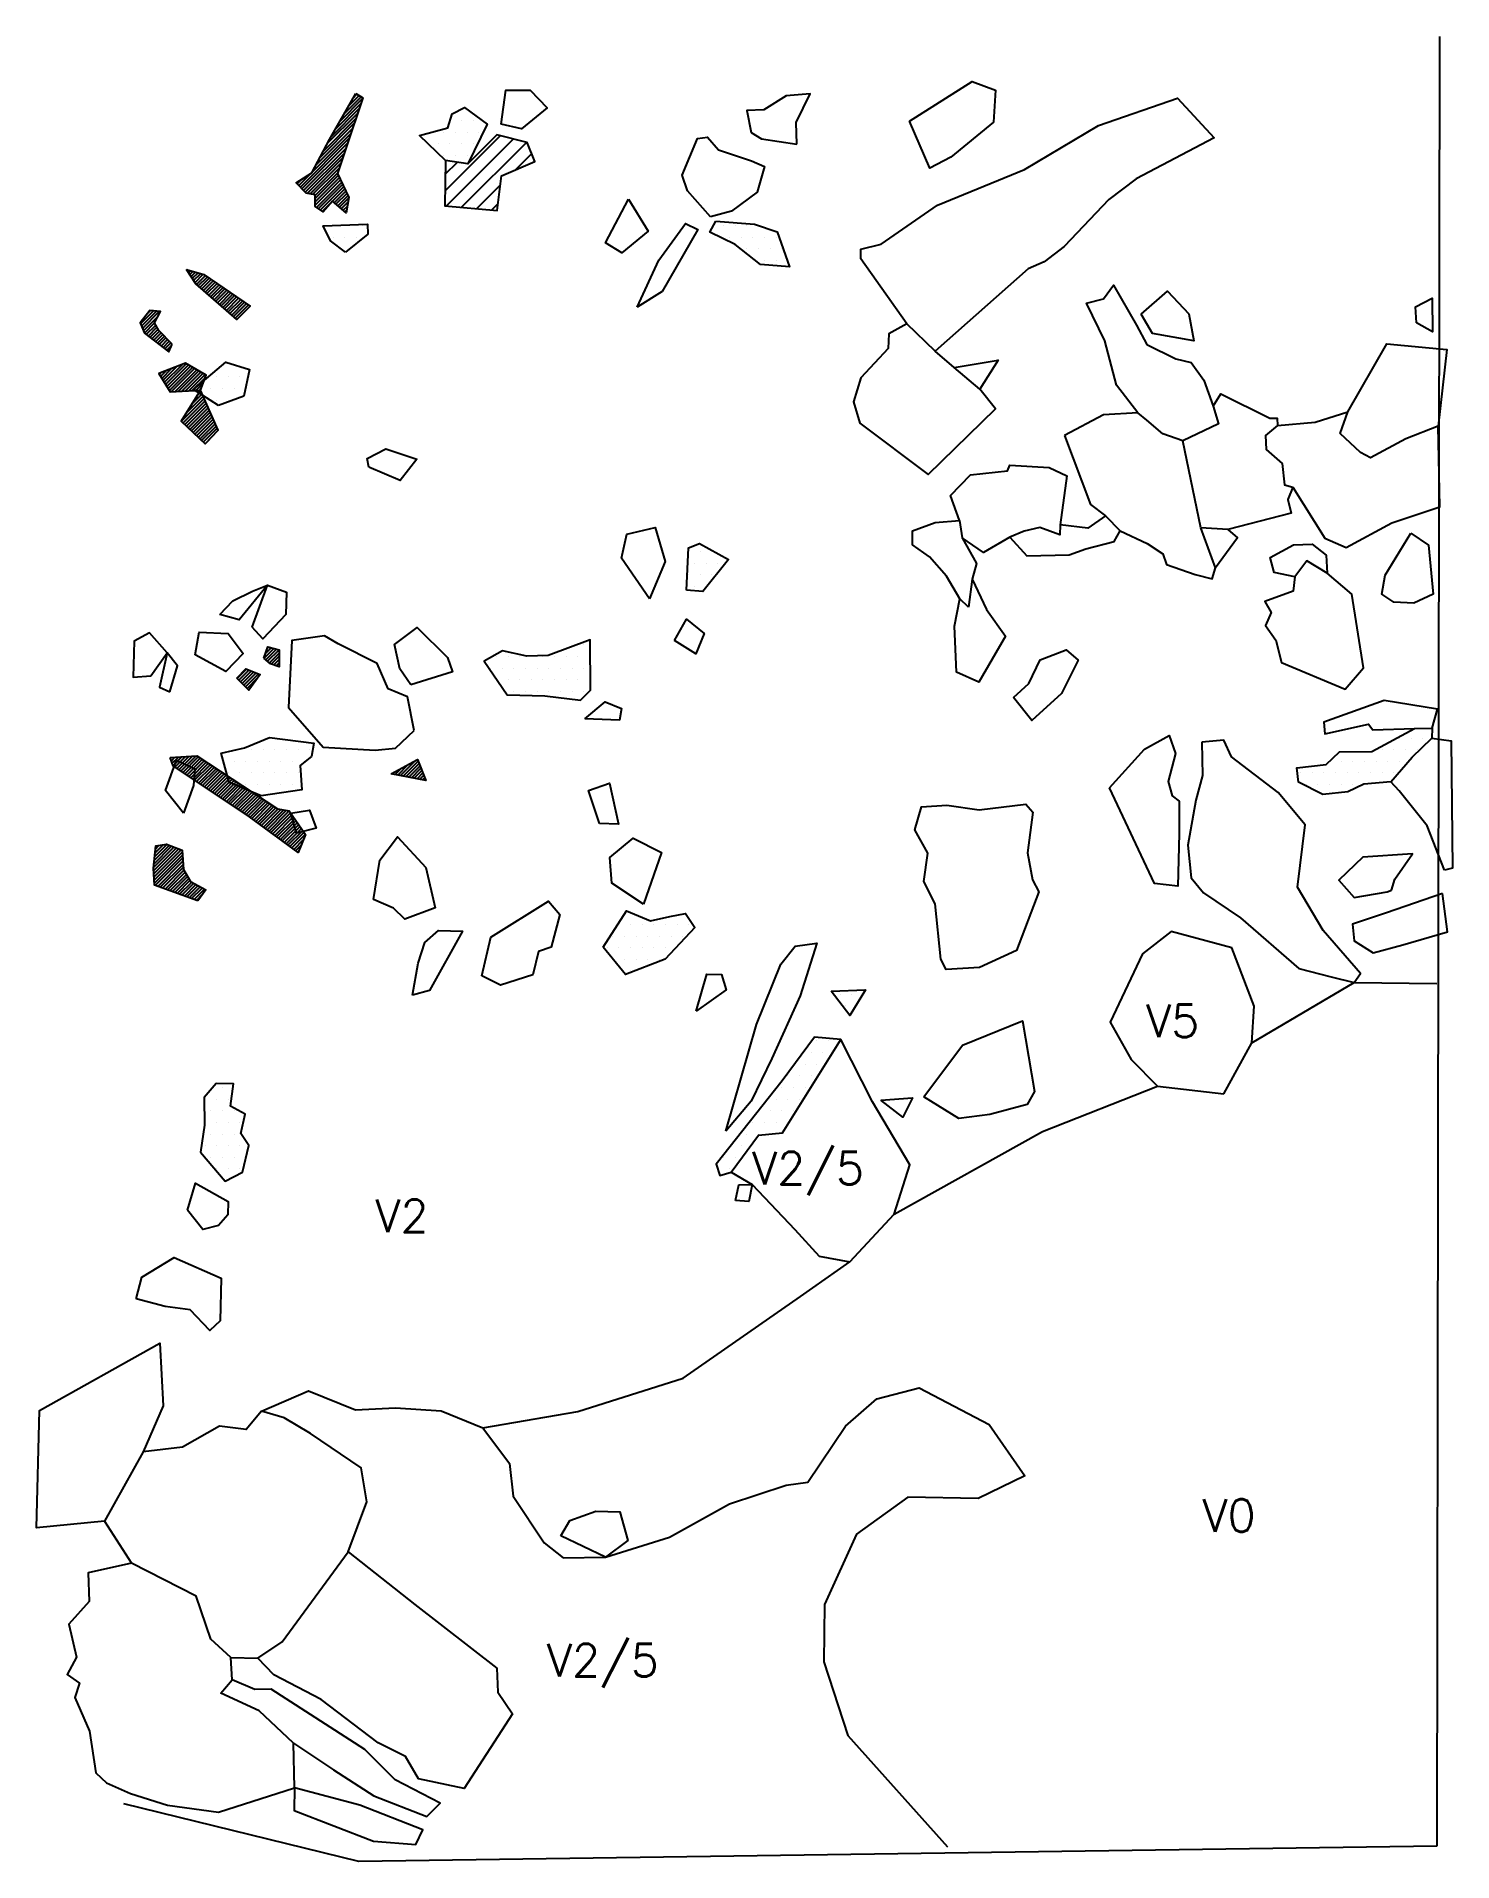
# Model space of a CAD drawing. Header units: metres. Extents: x 1.89 to 3.41, y -20.87 to -18.91.
import ezdxf

# ---------------------------------------------------------------- set-up
doc = ezdxf.new("R2010")
doc.units = ezdxf.units.M
doc.header["$LTSCALE"] = 25
doc.header["$MEASUREMENT"] = 0
doc.linetypes.add('STRICHPUNKTX2', pattern=[2, 1, -0.5, 0, -0.5])
doc.layers.get('0').update_dxf_attribs({"linetype": 'CONTINUOUS'})
for name, color, linetype in [('BEFUND', 1, 'CONTINUOUS'), ('BEFUNDSCHRAFF', 1, 'CONTINUOUS'), ('FEUER', 1, 'CONTINUOUS'), ('GRABUNGSGRENZE', 3, 'STRICHPUNKTX2'), ('KNOCHEN', 2, 'CONTINUOUS'), ('KNOCHENSCHRAFF', 2, 'CONTINUOUS'), ('STEINE', 4, 'CONTINUOUS'), ('STEINESCHRAFF', 4, 'CONTINUOUS')]:
    doc.layers.add(name, color=color, linetype=linetype)
doc.styles.get("Standard").update_dxf_attribs({"font": 'txt.shx'})

# ---------------------------------------------------------------- blocks, each defined once
blk = doc.blocks.new('*X1')
at = {"color": 0}
for p, q in [((221.98, -1900.05), (224.4, -1897.63)), ((222.45, -1899.23), (224.24, -1897.43)), ((222.91, -1898.41), (224.02, -1897.3)), ((223.38, -1897.59), (223.8, -1897.17)), ((220.23, -1903.22), (223.69, -1899.75)), ((220.62, -1902.46), (223.87, -1899.22)), ((221.05, -1901.68), (224.05, -1898.69)), ((221.52, -1900.87), (224.22, -1898.16)), ((219.03, -1905.47), (223.16, -1901.34)), ((219.43, -1904.72), (223.34, -1900.81)), ((219.83, -1903.97), (223.51, -1900.28)), ((217.73, -1907.13), (222.98, -1901.88)), ((217.9, -1907.31), (222.8, -1902.41)), ((218.07, -1907.49), (222.63, -1902.94)), ((218.25, -1907.67), (222.45, -1903.47)), ((217.56, -1906.95), (218.81, -1905.69)), ((218.47, -1907.8), (222.27, -1904)), ((218.77, -1907.85), (222.09, -1904.53)), ((219.08, -1907.9), (221.92, -1905.06)), ((219.32, -1908.01), (221.74, -1905.59)), ((217.38, -1906.77), (217.84, -1906.31)), ((219.32, -1908.36), (221.82, -1905.86)), ((219.32, -1908.72), (221.93, -1906.1)), ((219.32, -1909.07), (222.05, -1906.34)), ((219.45, -1909.3), (222.16, -1906.58)), ((219.66, -1909.43), (222.27, -1906.82)), ((219.88, -1909.57), (222.39, -1907.07)), ((220.09, -1909.71), (222.5, -1907.31)), ((221.35, -1908.81), (222.61, -1907.55)), ((221.54, -1908.97), (222.73, -1907.79)), ((221.73, -1909.13), (222.84, -1908.03)), ((221.93, -1909.29), (222.93, -1908.29)), ((222.12, -1909.45), (222.85, -1908.72)), ((222.31, -1909.61), (222.77, -1909.16)), ((222.51, -1909.77), (222.69, -1909.59)), ((205.58, -1916.1), (205.65, -1916.02)), ((205.72, -1916.31), (205.93, -1916.1)), ((205.86, -1916.52), (206.21, -1916.17)), ((206, -1916.73), (206.49, -1916.25)), ((206.14, -1916.95), (206.76, -1916.32)), ((206.28, -1917.16), (207.04, -1916.4)), ((206.43, -1917.37), (207.32, -1916.47)), ((206.58, -1917.57), (207.55, -1916.6)), ((206.77, -1917.73), (207.76, -1916.75)), ((206.96, -1917.9), (207.96, -1916.89)), ((207.15, -1918.06), (208.17, -1917.04)), ((207.34, -1918.23), (208.38, -1917.18)), ((207.53, -1918.39), (208.59, -1917.33)), ((207.71, -1918.56), (208.8, -1917.47)), ((207.9, -1918.72), (209.01, -1917.61)), ((208.09, -1918.89), (209.22, -1917.76)), ((208.28, -1919.05), (209.43, -1917.9)), ((208.47, -1919.21), (209.64, -1918.05)), ((208.66, -1919.38), (209.84, -1918.19)), ((208.85, -1919.54), (210.05, -1918.34)), ((209.04, -1919.71), (210.26, -1918.48)), ((209.22, -1919.87), (210.47, -1918.63)), ((209.41, -1920.04), (210.68, -1918.77)), ((209.6, -1920.2), (210.89, -1918.92)), ((209.79, -1920.37), (211.1, -1919.06)), ((209.98, -1920.53), (211.31, -1919.21)), ((210.17, -1920.7), (211.52, -1919.35)), ((200.59, -1921.79), (201.98, -1920.4)), ((200.7, -1922.04), (202.31, -1920.43)), ((200.8, -1922.29), (202.63, -1920.45)), ((200.9, -1922.54), (202.47, -1920.98)), ((201.25, -1920.78), (201.66, -1920.37)), ((210.36, -1920.86), (211.73, -1919.49)), ((210.55, -1921.03), (211.93, -1919.64)), ((210.73, -1921.19), (212.14, -1919.78)), ((201, -1922.79), (202.09, -1921.71)), ((201.2, -1922.95), (202.22, -1921.93)), ((201.4, -1923.11), (202.34, -1922.16)), ((201.6, -1923.26), (202.47, -1922.38)), ((201.8, -1923.41), (202.62, -1922.59)), ((202, -1923.57), (202.79, -1922.77)), ((202.2, -1923.72), (202.97, -1922.95)), ((202.4, -1923.87), (203.14, -1923.13)), ((202.6, -1924.03), (203.31, -1923.31)), ((202.8, -1924.18), (203.49, -1923.49)), ((203, -1924.33), (203.66, -1923.67)), ((203.2, -1924.49), (203.84, -1923.85)), ((203.4, -1924.64), (203.89, -1924.14)), ((203.6, -1924.79), (203.62, -1924.77)), ((202.58, -1927.22), (202.75, -1927.06)), ((202.72, -1927.44), (203.33, -1926.83)), ((202.86, -1927.66), (203.91, -1926.6)), ((202.99, -1927.87), (204.49, -1926.37)), ((203.13, -1928.09), (205.07, -1926.15)), ((203.27, -1928.31), (205.49, -1926.08)), ((203.4, -1928.52), (205.72, -1926.21)), ((203.54, -1928.74), (205.94, -1926.34)), ((203.68, -1928.96), (206.17, -1926.47)), ((203.91, -1929.07), (206.39, -1926.59)), ((204.29, -1929.06), (206.62, -1926.72)), ((204.66, -1929.04), (206.84, -1926.85)), ((205.03, -1929.02), (207.07, -1926.98)), ((205.4, -1929), (207.29, -1927.11)), ((205.77, -1928.99), (207.52, -1927.24)), ((206.14, -1928.97), (207.52, -1927.58)), ((206.51, -1928.95), (207.31, -1928.15)), ((206.64, -1929.53), (207.09, -1929.08)), ((206.88, -1928.94), (207.1, -1928.72)), ((204.96, -1932.27), (207.41, -1929.82)), ((205.14, -1932.44), (207.52, -1930.07)), ((205.32, -1932.62), (207.63, -1930.31)), ((205.42, -1931.45), (207.3, -1929.57)), ((205.5, -1932.79), (207.73, -1930.56)), ((205.69, -1932.96), (207.84, -1930.8)), ((205.87, -1933.13), (207.95, -1931.05)), ((206.03, -1930.49), (207.19, -1929.33)), ((206.05, -1933.3), (208.06, -1931.29)), ((206.23, -1933.47), (208.17, -1931.54)), ((206.41, -1933.64), (208.27, -1931.79)), ((206.6, -1933.82), (208.38, -1932.03)), ((206.78, -1933.99), (208.49, -1932.28)), ((206.96, -1934.16), (208.6, -1932.52)), ((207.14, -1934.33), (208.71, -1932.77)), ((207.32, -1934.5), (208.81, -1933.01)), ((207.51, -1934.67), (208, -1934.18)), ((214, -1957.18), (214.61, -1956.56)), ((214.17, -1956.64), (214.33, -1956.49)), ((213.83, -1957.69), (214.89, -1956.63)), ((214.02, -1957.86), (215.18, -1956.7)), ((214.21, -1958.02), (215.46, -1956.78)), ((214.4, -1958.18), (215.46, -1957.13)), ((214.61, -1958.32), (215.46, -1957.48)), ((214.88, -1958.41), (215.46, -1957.84)), ((215.14, -1958.5), (215.46, -1958.19)), ((215.41, -1958.59), (215.46, -1958.54)), ((210.95, -1959.86), (211.98, -1958.84)), ((211.13, -1960.04), (212.23, -1958.94)), ((211.31, -1960.22), (212.48, -1959.04)), ((211.48, -1960.39), (212.73, -1959.15)), ((211.66, -1960.57), (212.98, -1959.25)), ((211.84, -1960.75), (213.24, -1959.35)), ((212.01, -1960.92), (213.14, -1959.8)), ((203.8, -1968.43), (203.91, -1968.33)), ((203.89, -1968.69), (204.28, -1968.31)), ((203.98, -1968.96), (204.65, -1968.29)), ((204.07, -1969.22), (205.03, -1968.27)), ((204.27, -1969.38), (205.4, -1968.25)), ((204.48, -1969.52), (205.77, -1968.23)), ((204.69, -1969.66), (206.15, -1968.21)), ((204.91, -1969.8), (206.52, -1968.19)), ((205.12, -1969.94), (206.78, -1968.28)), ((205.33, -1970.08), (206.99, -1968.42)), ((205.54, -1970.23), (207.21, -1968.56)), ((205.75, -1970.37), (207.42, -1968.7)), ((205.97, -1970.51), (207.63, -1968.84)), ((206.18, -1970.65), (207.85, -1968.98)), ((206.39, -1970.79), (208.06, -1969.12)), ((206.6, -1970.93), (208.28, -1969.26)), ((206.82, -1971.07), (208.49, -1969.4)), ((207.03, -1971.21), (208.7, -1969.54)), ((207.24, -1971.36), (208.92, -1969.68)), ((207.45, -1971.5), (209.13, -1969.82)), ((207.66, -1971.64), (209.34, -1969.96)), ((207.88, -1971.78), (209.56, -1970.1)), ((208.09, -1971.92), (209.77, -1970.24)), ((227.58, -1970.11), (227.75, -1969.94)), ((227.88, -1970.16), (228.53, -1969.51)), ((228.17, -1970.22), (229.3, -1969.09)), ((228.47, -1970.28), (230.08, -1968.67)), ((228.77, -1970.34), (230.36, -1968.75)), ((229.06, -1970.39), (230.46, -1969)), ((229.36, -1970.45), (230.56, -1969.25)), ((229.66, -1970.51), (230.66, -1969.5)), ((229.95, -1970.56), (230.77, -1969.75)), ((230.25, -1970.62), (230.87, -1970)), ((230.55, -1970.68), (230.97, -1970.25)), ((208.3, -1972.06), (209.99, -1970.38)), ((208.51, -1972.2), (210.2, -1970.52)), ((208.73, -1972.35), (210.41, -1970.66)), ((208.94, -1972.49), (210.63, -1970.8)), ((209.15, -1972.63), (210.84, -1970.94)), ((209.36, -1972.77), (211.05, -1971.08)), ((209.57, -1972.91), (211.27, -1971.22)), ((209.79, -1973.05), (211.48, -1971.36)), ((210, -1973.19), (211.7, -1971.5)), ((210.21, -1973.33), (211.91, -1971.64)), ((210.42, -1973.48), (212.12, -1971.78)), ((210.64, -1973.62), (212.34, -1971.92)), ((210.85, -1973.76), (212.55, -1972.06)), ((211.06, -1973.9), (212.76, -1972.2)), ((230.84, -1970.73), (231.07, -1970.5)), ((231.14, -1970.79), (231.18, -1970.75)), ((211.27, -1974.04), (212.98, -1972.34)), ((211.48, -1974.18), (213.19, -1972.48)), ((211.7, -1974.32), (213.4, -1972.62)), ((211.91, -1974.46), (213.62, -1972.76)), ((212.12, -1974.61), (213.83, -1972.9)), ((212.33, -1974.75), (214.05, -1973.04)), ((212.54, -1974.9), (214.26, -1973.17)), ((212.74, -1975.05), (214.47, -1973.31)), ((212.94, -1975.2), (214.69, -1973.45)), ((213.15, -1975.35), (214.9, -1973.59)), ((213.35, -1975.5), (215.11, -1973.73)), ((213.55, -1975.65), (215.34, -1973.86)), ((213.76, -1975.8), (215.65, -1973.91)), ((213.96, -1975.95), (215.95, -1973.96)), ((214.16, -1976.1), (216.25, -1974.01)), ((214.37, -1976.25), (216.53, -1974.08)), ((214.57, -1976.4), (216.68, -1974.29)), ((214.77, -1976.55), (216.82, -1974.5)), ((214.98, -1976.7), (216.97, -1974.71)), ((215.18, -1976.85), (217.12, -1974.92)), ((215.39, -1977), (217.26, -1975.12)), ((215.59, -1977.15), (217.41, -1975.33)), ((215.79, -1977.3), (217.55, -1975.54)), ((216, -1977.45), (217.7, -1975.75)), ((216.2, -1977.6), (217.84, -1975.96)), ((216.4, -1977.75), (217.99, -1976.16)), ((201.99, -1980.15), (204.17, -1977.96)), ((201.99, -1980.49), (204.43, -1978.05)), ((202.01, -1980.83), (204.69, -1978.15)), ((202.03, -1979.75), (203.91, -1977.86)), ((202.07, -1979.35), (203.65, -1977.77)), ((202.11, -1978.96), (203.4, -1977.68)), ((202.16, -1978.56), (203.01, -1977.71)), ((202.2, -1978.17), (202.6, -1977.76)), ((216.61, -1977.9), (218.13, -1976.37)), ((216.81, -1978.05), (218.28, -1976.58)), ((217.01, -1978.2), (218.07, -1977.15)), ((217.22, -1978.35), (217.81, -1977.76)), ((202.03, -1981.16), (204.95, -1978.24)), ((202.05, -1981.5), (205.05, -1978.49)), ((202.07, -1981.83), (205.08, -1978.82)), ((202.17, -1982.08), (205.1, -1979.15)), ((202.43, -1982.17), (205.13, -1979.48)), ((202.69, -1982.27), (205.15, -1979.81)), ((217.42, -1978.5), (217.55, -1978.37)), ((202.95, -1982.36), (205.17, -1980.14)), ((203.21, -1982.46), (205.23, -1980.43)), ((203.47, -1982.55), (205.36, -1980.66)), ((203.73, -1982.64), (205.5, -1980.88)), ((203.99, -1982.74), (205.63, -1981.1)), ((204.25, -1982.83), (205.76, -1981.32)), ((204.51, -1982.93), (205.89, -1981.54)), ((204.77, -1983.02), (206.08, -1981.71)), ((205.03, -1983.12), (206.3, -1981.84)), ((205.29, -1983.21), (206.53, -1981.96)), ((205.54, -1983.3), (206.76, -1982.09)), ((205.8, -1983.4), (206.98, -1982.22)), ((206.06, -1983.49), (207.21, -1982.35)), ((206.32, -1983.59), (207.43, -1982.47)), ((206.58, -1983.68), (207.24, -1983.02))]:
    blk.add_line(p, q, dxfattribs=at)
blk = doc.blocks.new('*X2')
at = {"color": 0}
for p, q in [((231.875, -1901.25), (231.875, -1901.25)), ((233.125, -1901.25), (233.125, -1901.25)), ((234.375, -1901.25), (234.375, -1901.25)), ((235, -1900), (235, -1900)), ((235.625, -1901.25), (235.625, -1901.25)), ((236.25, -1900), (236.25, -1900)), ((236.875, -1901.25), (236.875, -1901.25)), ((232.5, -1902.5), (232.5, -1902.5)), ((233.75, -1902.5), (233.75, -1902.5)), ((235, -1902.5), (235, -1902.5)), ((236.25, -1902.5), (236.25, -1902.5)), ((233.125, -1903.75), (233.125, -1903.75)), ((234.375, -1903.75), (234.375, -1903.75)), ((235.625, -1903.75), (235.625, -1903.75)), ((221.875, -1911.25), (221.875, -1911.25)), ((223.125, -1911.25), (223.125, -1911.25)), ((224.375, -1911.25), (224.375, -1911.25)), ((263.125, -1911.25), (263.125, -1911.25)), ((264.375, -1911.25), (264.375, -1911.25)), ((265.625, -1911.25), (265.625, -1911.25)), ((266.875, -1911.25), (266.875, -1911.25)), ((221.25, -1912.5), (221.25, -1912.5)), ((222.5, -1912.5), (222.5, -1912.5)), ((223.75, -1912.5), (223.75, -1912.5)), ((263.75, -1912.5), (263.75, -1912.5)), ((265, -1912.5), (265, -1912.5)), ((266.25, -1912.5), (266.25, -1912.5)), ((267.5, -1912.5), (267.5, -1912.5)), ((268.75, -1912.5), (268.75, -1912.5)), ((265.625, -1913.75), (265.625, -1913.75)), ((266.875, -1913.75), (266.875, -1913.75)), ((267.5, -1915), (267.5, -1915)), ((268.125, -1913.75), (268.125, -1913.75)), ((268.75, -1915), (268.75, -1915)), ((269.375, -1913.75), (269.375, -1913.75)), ((209.375, -1926.25), (209.375, -1926.25)), ((210.625, -1926.25), (210.625, -1926.25)), ((206.875, -1928.75), (206.875, -1928.75)), ((208.125, -1928.75), (208.125, -1928.75)), ((208.75, -1927.5), (208.75, -1927.5)), ((209.375, -1928.75), (209.375, -1928.75)), ((210, -1927.5), (210, -1927.5)), ((210.625, -1928.75), (210.625, -1928.75)), ((211.25, -1927.5), (211.25, -1927.5)), ((208.75, -1930), (208.75, -1930)), ((210, -1930), (210, -1930)), ((259.375, -1946.25), (259.375, -1946.25)), ((260.625, -1946.25), (260.625, -1946.25)), ((261.875, -1946.25), (261.875, -1946.25)), ((259.375, -1948.75), (259.375, -1948.75)), ((260, -1947.5), (260, -1947.5)), ((260.625, -1948.75), (260.625, -1948.75)), ((261.25, -1947.5), (261.25, -1947.5)), ((261.875, -1948.75), (261.875, -1948.75)), ((262.5, -1947.5), (262.5, -1947.5)), ((260, -1950), (260, -1950)), ((261.25, -1950), (261.25, -1950)), ((248.125, -1956.25), (248.125, -1956.25)), ((238.75, -1957.5), (238.75, -1957.5)), ((240, -1957.5), (240, -1957.5)), ((241.25, -1957.5), (241.25, -1957.5)), ((242.5, -1957.5), (242.5, -1957.5)), ((243.75, -1957.5), (243.75, -1957.5)), ((245, -1957.5), (245, -1957.5)), ((246.25, -1957.5), (246.25, -1957.5)), ((247.5, -1957.5), (247.5, -1957.5)), ((248.75, -1957.5), (248.75, -1957.5)), ((238.125, -1958.75), (238.125, -1958.75)), ((239.375, -1958.75), (239.375, -1958.75)), ((240, -1960), (240, -1960)), ((240.625, -1958.75), (240.625, -1958.75)), ((241.25, -1960), (241.25, -1960)), ((241.875, -1958.75), (241.875, -1958.75)), ((242.5, -1960), (242.5, -1960)), ((243.125, -1958.75), (243.125, -1958.75)), ((243.75, -1960), (243.75, -1960)), ((244.375, -1958.75), (244.375, -1958.75)), ((245, -1960), (245, -1960)), ((245.625, -1958.75), (245.625, -1958.75)), ((246.25, -1960), (246.25, -1960)), ((246.875, -1958.75), (246.875, -1958.75)), ((247.5, -1960), (247.5, -1960)), ((248.125, -1958.75), (248.125, -1958.75)), ((248.75, -1960), (248.75, -1960)), ((240.625, -1961.25), (240.625, -1961.25)), ((241.875, -1961.25), (241.875, -1961.25)), ((243.125, -1961.25), (243.125, -1961.25)), ((244.375, -1961.25), (244.375, -1961.25)), ((245.625, -1961.25), (245.625, -1961.25)), ((246.875, -1961.25), (246.875, -1961.25)), ((248.125, -1961.25), (248.125, -1961.25)), ((214.375, -1966.25), (214.375, -1966.25)), ((335.625, -1966.25), (335.625, -1966.25)), ((336.875, -1966.25), (336.875, -1966.25)), ((338.125, -1966.25), (338.125, -1966.25)), ((211.25, -1967.5), (211.25, -1967.5)), ((212.5, -1967.5), (212.5, -1967.5)), ((213.75, -1967.5), (213.75, -1967.5)), ((215, -1967.5), (215, -1967.5)), ((216.25, -1967.5), (216.25, -1967.5)), ((217.5, -1967.5), (217.5, -1967.5)), ((218.75, -1967.5), (218.75, -1967.5)), ((333.75, -1967.5), (333.75, -1967.5)), ((335, -1967.5), (335, -1967.5)), ((336.25, -1967.5), (336.25, -1967.5)), ((337.5, -1967.5), (337.5, -1967.5)), ((210, -1970), (210, -1970)), ((210.625, -1968.75), (210.625, -1968.75)), ((211.25, -1970), (211.25, -1970)), ((211.875, -1968.75), (211.875, -1968.75)), ((212.5, -1970), (212.5, -1970)), ((213.125, -1968.75), (213.125, -1968.75)), ((213.75, -1970), (213.75, -1970)), ((214.375, -1968.75), (214.375, -1968.75)), ((215, -1970), (215, -1970)), ((215.625, -1968.75), (215.625, -1968.75)), ((216.25, -1970), (216.25, -1970)), ((216.875, -1968.75), (216.875, -1968.75)), ((217.5, -1970), (217.5, -1970)), ((218.125, -1968.75), (218.125, -1968.75)), ((325, -1970), (325, -1970)), ((326.25, -1970), (326.25, -1970)), ((327.5, -1970), (327.5, -1970)), ((328.125, -1968.75), (328.125, -1968.75)), ((328.75, -1970), (328.75, -1970)), ((329.375, -1968.75), (329.375, -1968.75)), ((330, -1970), (330, -1970)), ((330.625, -1968.75), (330.625, -1968.75)), ((331.25, -1970), (331.25, -1970)), ((331.875, -1968.75), (331.875, -1968.75)), ((332.5, -1970), (332.5, -1970)), ((333.125, -1968.75), (333.125, -1968.75)), ((333.75, -1970), (333.75, -1970)), ((334.375, -1968.75), (334.375, -1968.75)), ((335, -1970), (335, -1970)), ((335.625, -1968.75), (335.625, -1968.75)), ((210.625, -1971.25), (210.625, -1971.25)), ((211.875, -1971.25), (211.875, -1971.25)), ((213.125, -1971.25), (213.125, -1971.25)), ((214.375, -1971.25), (214.375, -1971.25)), ((215.625, -1971.25), (215.625, -1971.25)), ((216.875, -1971.25), (216.875, -1971.25)), ((325.625, -1971.25), (325.625, -1971.25)), ((326.875, -1971.25), (326.875, -1971.25)), ((328.125, -1971.25), (328.125, -1971.25)), ((329.375, -1971.25), (329.375, -1971.25)), ((330.625, -1971.25), (330.625, -1971.25)), ((251.25, -1987.5), (251.25, -1987.5)), ((251.875, -1986.25), (251.875, -1986.25)), ((252.5, -1987.5), (252.5, -1987.5)), ((253.125, -1986.25), (253.125, -1986.25)), ((253.75, -1987.5), (253.75, -1987.5)), ((254.375, -1986.25), (254.375, -1986.25)), ((255, -1987.5), (255, -1987.5)), ((255.625, -1986.25), (255.625, -1986.25)), ((256.25, -1987.5), (256.25, -1987.5)), ((256.875, -1986.25), (256.875, -1986.25)), ((257.5, -1987.5), (257.5, -1987.5)), ((258.125, -1986.25), (258.125, -1986.25)), ((258.75, -1987.5), (258.75, -1987.5)), ((259.375, -1986.25), (259.375, -1986.25)), ((250.625, -1988.75), (250.625, -1988.75)), ((251.875, -1988.75), (251.875, -1988.75)), ((253.125, -1988.75), (253.125, -1988.75)), ((254.375, -1988.75), (254.375, -1988.75)), ((255.625, -1988.75), (255.625, -1988.75)), ((256.875, -1988.75), (256.875, -1988.75)), ((252.5, -1990), (252.5, -1990)), ((253.125, -1991.25), (253.125, -1991.25)), ((253.75, -1990), (253.75, -1990)), ((255, -1990), (255, -1990)), ((256.25, -1990), (256.25, -1990)), ((275.625, -1993.75), (275.625, -1993.75)), ((276.875, -1993.75), (276.875, -1993.75)), ((276.25, -1995), (276.25, -1995)), ((273.125, -1998.75), (273.125, -1998.75)), ((274.375, -1998.75), (274.375, -1998.75)), ((271.875, -2001.25), (271.875, -2001.25)), ((272.5, -2000), (272.5, -2000)), ((273.125, -2001.25), (273.125, -2001.25)), ((273.75, -2000), (273.75, -2000)), ((270, -2002.5), (270, -2002.5)), ((271.25, -2002.5), (271.25, -2002.5)), ((272.5, -2002.5), (272.5, -2002.5)), ((207.5, -2005), (207.5, -2005)), ((208.75, -2005), (208.75, -2005)), ((209.375, -2003.75), (209.375, -2003.75)), ((210, -2005), (210, -2005)), ((268.75, -2005), (268.75, -2005)), ((269.375, -2003.75), (269.375, -2003.75)), ((270, -2005), (270, -2005)), ((270.625, -2003.75), (270.625, -2003.75)), ((271.25, -2005), (271.25, -2005)), ((271.875, -2003.75), (271.875, -2003.75)), ((207.5, -2007.5), (207.5, -2007.5)), ((208.125, -2006.25), (208.125, -2006.25)), ((208.75, -2007.5), (208.75, -2007.5)), ((209.375, -2006.25), (209.375, -2006.25)), ((210, -2007.5), (210, -2007.5)), ((210.625, -2006.25), (210.625, -2006.25)), ((211.25, -2007.5), (211.25, -2007.5)), ((266.25, -2007.5), (266.25, -2007.5)), ((266.875, -2006.25), (266.875, -2006.25)), ((267.5, -2007.5), (267.5, -2007.5)), ((268.125, -2006.25), (268.125, -2006.25)), ((268.75, -2007.5), (268.75, -2007.5)), ((269.375, -2006.25), (269.375, -2006.25)), ((270, -2007.5), (270, -2007.5)), ((270.625, -2006.25), (270.625, -2006.25)), ((208.125, -2008.75), (208.125, -2008.75)), ((209.375, -2008.75), (209.375, -2008.75)), ((210.625, -2008.75), (210.625, -2008.75)), ((265.625, -2008.75), (265.625, -2008.75)), ((266.875, -2008.75), (266.875, -2008.75)), ((207.5, -2010), (207.5, -2010)), ((208.125, -2011.25), (208.125, -2011.25)), ((208.75, -2010), (208.75, -2010)), ((209.375, -2011.25), (209.375, -2011.25)), ((210, -2010), (210, -2010)), ((210.625, -2011.25), (210.625, -2011.25)), ((211.25, -2010), (211.25, -2010)), ((211.875, -2011.25), (211.875, -2011.25)), ((263.125, -2011.25), (263.125, -2011.25)), ((264.375, -2011.25), (264.375, -2011.25)), ((265, -2010), (265, -2010)), ((208.75, -2012.5), (208.75, -2012.5)), ((210, -2012.5), (210, -2012.5)), ((211.25, -2012.5), (211.25, -2012.5)), ((262.5, -2012.5), (262.5, -2012.5)), ((263.75, -2012.5), (263.75, -2012.5))]:
    blk.add_line(p, q, dxfattribs=at)
blk = doc.blocks.new('*X3')
at = {"color": 0}
for p, q in [((233.26, -1907.51), (239.15, -1901.62)), ((233.4, -1909.14), (240.56, -1901.97)), ((235.02, -1909.29), (241.97, -1902.33)), ((240.79, -1905.28), (242.54, -1903.53)), ((233.28, -1905.72), (234.53, -1904.47)), ((236.64, -1909.43), (239.19, -1906.88)), ((238.25, -1909.58), (238.94, -1908.9))]:
    blk.add_line(p, q, dxfattribs=at)

msp = doc.modelspace()

# ---------------------------------------------------------------- linework, layer by layer
at = {"layer": 'BEFUND'}
for points in [[(3.1676, -20.0442), (3.1977, -19.9897), (3.2003, -19.9504), (3.1764, -19.8877), (3.1112, -19.8703), (3.0806, -19.8942), (3.0458, -19.9676), (3.0682, -20.0074), (3.0967, -20.036), (3.1676, -20.0442)], [(3.1977, -19.9897), (3.3074, -19.925), (3.3961, -19.9261)], [(2.6394, -20.1284), (2.6618, -20.1416), (2.7077, -20.1901), (2.7336, -20.2187), (2.7668, -20.2248), (2.8142, -20.1734), (2.8311, -20.1204), (2.7909, -20.0531), (2.7568, -19.9862)], [(2.8142, -20.1734), (2.9733, -20.0848), (3.0967, -20.036)], [(2.3731, -20.4029), (2.475, -20.3852), (2.5877, -20.3496), (2.7137, -20.262), (2.7668, -20.2248)], [(2.1355, -20.3849), (2.186, -20.363), (2.2365, -20.3834), (2.2793, -20.3814), (2.3282, -20.3845), (2.3731, -20.4029), (2.4016, -20.4412), (2.4056, -20.4763), (2.4387, -20.5263), (2.4591, -20.5422), (2.5045, -20.5417), (2.5733, -20.5203), (2.6376, -20.4842), (2.6982, -20.4644), (2.7217, -20.4613), (2.762, -20.4012), (2.7957, -20.3717), (2.8411, -20.36), (2.916, -20.3993), (2.9542, -20.4544), (2.9042, -20.4788), (2.8287, -20.4772), (2.7736, -20.5169), (2.7394, -20.5924), (2.7389, -20.654), (2.7643, -20.7331), (2.8712, -20.8524)]]:
    msp.add_lwpolyline(points, dxfattribs=at)
at = {"layer": 'GRABUNGSGRENZE', "flags": 128}
msp.add_lwpolyline([(3.399, -18.9096), (3.3963, -20.8519), (2.2401, -20.8682), (1.9878, -20.8063)], dxfattribs=at)
at = {"layer": 'KNOCHEN'}
for points in [[(2.2366, -18.9708), (2.2443, -18.9754), (2.2264, -19.0289), (2.2172, -19.0565), (2.2294, -19.0825), (2.2263, -19.0988), (2.2116, -19.0865), (2.2019, -19.0977), (2.1932, -19.0921), (2.1932, -19.0794), (2.1835, -19.0778), (2.1728, -19.0666), (2.1897, -19.0559), (2.2086, -19.0203), (2.2366, -18.9708)], [(2.055, -19.1598), (2.0739, -19.1649), (2.1233, -19.1991), (2.109, -19.2134), (2.0652, -19.1751), (2.055, -19.1598)], [(2.0396, -19.2398), (2.0254, -19.225), (2.0208, -19.2169), (2.0274, -19.2046), (2.0157, -19.2036), (2.0055, -19.2169), (2.0101, -19.2281), (2.0361, -19.248), (2.0396, -19.2398)], [(2.0702, -19.2893), (2.0763, -19.273), (2.0539, -19.2602), (2.0253, -19.2714), (2.0376, -19.2908), (2.0702, -19.2893)], [(2.0702, -19.2893), (2.0493, -19.3224), (2.0752, -19.3469), (2.089, -19.3321), (2.0702, -19.2893)], [(2.1382, -19.5769), (2.1423, -19.5646), (2.1546, -19.5677), (2.1546, -19.5861), (2.1454, -19.583), (2.1382, -19.5769)], [(2.1092, -19.5983), (2.1189, -19.5881), (2.1342, -19.5942), (2.1219, -19.611), (2.1092, -19.5983)], [(2.0377, -19.6833), (2.0663, -19.6818), (2.1529, -19.7385), (2.1651, -19.7405), (2.1829, -19.766), (2.1748, -19.7854), (2.1228, -19.7471), (2.0408, -19.6925), (2.0377, -19.6833)], [(2.2748, -19.7009), (2.3028, -19.6856), (2.312, -19.708), (2.2748, -19.7009)], [(2.0672, -19.8373), (2.0208, -19.8204), (2.0198, -19.8021), (2.0198, -19.8021), (2.0224, -19.7781), (2.0336, -19.7766), (2.0504, -19.7827), (2.0519, -19.8036), (2.0595, -19.8164), (2.0758, -19.8256), (2.0672, -19.8373)]]:
    msp.add_lwpolyline(points, dxfattribs=at)
at = {"layer": 'STEINE'}
msp.add_lwpolyline([(2.8305, -19.0004), (2.8978, -18.9581), (2.9228, -18.9673), (2.9207, -19.0015), (2.8748, -19.0392), (2.8524, -19.0509)], close=True, dxfattribs=at)
for points in [[(2.3926, -19.0036), (2.3977, -18.9674), (2.4237, -18.9674), (2.4421, -18.9863), (2.4145, -19.0087), (2.3926, -19.0036)], [(2.7097, -19.0253), (2.7092, -19.0018), (2.724, -18.9713), (2.6985, -18.9733), (2.6745, -18.9885), (2.6562, -18.989), (2.6607, -19.0125), (2.672, -19.0196), (2.7097, -19.0253)], [(2.8278, -19.2181), (2.7784, -19.1482), (2.7784, -19.138), (2.8003, -19.1324), (2.8605, -19.0907), (2.9538, -19.0525), (3.0334, -19.0052), (3.118, -18.9757), (3.1573, -19.0185), (3.0736, -19.0623), (3.0445, -19.0847), (2.9966, -19.1351), (2.9752, -19.1514), (2.9578, -19.159), (2.8583, -19.2472)], [(2.3329, -19.0428), (2.3049, -19.0158), (2.3355, -19.0076), (2.3401, -18.9928), (2.3534, -18.9857), (2.3778, -19.0036), (2.3569, -19.0464), (2.3329, -19.0428)], [(2.3329, -19.0428), (2.3324, -19.0912), (2.3885, -19.0964), (2.3931, -19.0592), (2.4288, -19.0439), (2.4206, -19.0235), (2.388, -19.0153), (2.3569, -19.0464)], [(2.6173, -19.1032), (2.5924, -19.0751), (2.5868, -19.0583), (2.6031, -19.0191), (2.6138, -19.0175), (2.6256, -19.0313), (2.6612, -19.0431), (2.675, -19.0492), (2.6673, -19.0767), (2.6398, -19.0971), (2.6173, -19.1032)], [(2.5292, -19.0843), (2.5505, -19.1184), (2.522, -19.1419), (2.5046, -19.1311), (2.5292, -19.0843)], [(2.2258, -19.1411), (2.2095, -19.1288), (2.2019, -19.113), (2.2493, -19.111), (2.2498, -19.1217), (2.2258, -19.1411)], [(2.5387, -19.2), (2.5617, -19.1495), (2.5903, -19.1103), (2.6036, -19.1169), (2.5653, -19.1832), (2.5387, -19.2)], [(2.6229, -19.1078), (2.6642, -19.1109), (2.6887, -19.1191), (2.7019, -19.1568), (2.6708, -19.1542), (2.6438, -19.1328), (2.6163, -19.1195), (2.6229, -19.1078)], [(3.0754, -19.3136), (3.0525, -19.284), (3.0403, -19.2361), (3.0205, -19.1958), (3.0388, -19.1912), (3.0496, -19.1765), (3.074, -19.2193), (3.0852, -19.2402), (3.1163, -19.2555), (3.1326, -19.2596), (3.1463, -19.2785), (3.1565, -19.3065), (3.1621, -19.3254), (3.1238, -19.3437)], [(3.0791, -19.2076), (3.1072, -19.1831), (3.1301, -19.2071), (3.1357, -19.2362), (3.0913, -19.2285), (3.0791, -19.2076)], [(3.3743, -19.217), (3.3732, -19.1997), (3.3911, -19.1905), (3.3916, -19.2267), (3.3743, -19.217)], [(2.8278, -19.2181), (2.8084, -19.2288), (2.8079, -19.2446), (2.7783, -19.2761), (2.7706, -19.3016), (2.7772, -19.3246), (2.8506, -19.3797), (2.923, -19.3094), (2.9062, -19.288), (2.8787, -19.265), (2.8583, -19.2472), (2.8278, -19.2181)], [(3.2253, -19.327), (3.2126, -19.3377), (3.213, -19.353), (3.2304, -19.3678), (3.2329, -19.3907), (3.2416, -19.3933), (3.2762, -19.4479), (3.2991, -19.4581), (3.3481, -19.4316), (3.3996, -19.4143), (3.3976, -19.3277), (3.3629, -19.3414), (3.3252, -19.3617), (3.3145, -19.3561), (3.2926, -19.3357), (3.3008, -19.3123), (3.3426, -19.2394), (3.4069, -19.2456), (3.3976, -19.3277)], [(2.0895, -19.3056), (2.0625, -19.2883), (2.0972, -19.2592), (2.1227, -19.2669), (2.1166, -19.2955), (2.0895, -19.3056)], [(2.8787, -19.265), (2.9256, -19.2569), (2.9062, -19.288)], [(3.1565, -19.3065), (3.1647, -19.2933), (3.2172, -19.3193), (3.2248, -19.3193), (3.2253, -19.327)], [(3.0407, -19.4242), (3.0565, -19.44), (3.0855, -19.4538), (3.1023, -19.465), (3.1064, -19.4763), (3.137, -19.487), (3.1553, -19.4916), (3.1589, -19.4799), (3.1431, -19.437), (3.1238, -19.3437), (3.1024, -19.3361), (3.0851, -19.3213), (3.0754, -19.3136), (3.0387, -19.3156), (2.9969, -19.338)], [(3.2253, -19.327), (3.2656, -19.3235), (3.3008, -19.3123)], [(2.9969, -19.338), (3.0249, -19.412), (3.0407, -19.4242)], [(2.2506, -19.372), (2.2491, -19.3624), (2.2689, -19.3522), (2.3021, -19.3634), (2.2842, -19.3863), (2.2506, -19.372)], [(2.8842, -19.4292), (2.8745, -19.4021), (2.8959, -19.3802), (2.9357, -19.3757), (2.9383, -19.3696), (2.9806, -19.3722), (2.9994, -19.3813), (2.9922, -19.4338), (2.9917, -19.4446), (2.9703, -19.4364), (2.9535, -19.4404), (2.9382, -19.4471), (2.9101, -19.4633), (2.8872, -19.4475)], [(3.2416, -19.3933), (3.2365, -19.4065), (3.24, -19.4213), (3.1722, -19.4386), (3.1431, -19.437)], [(2.8938, -19.522), (2.8846, -19.5133), (2.8704, -19.4888), (2.852, -19.4679), (2.8337, -19.4551), (2.8337, -19.4403), (2.8582, -19.4312), (2.8842, -19.4292), (2.8872, -19.4475), (2.9025, -19.4751), (2.8979, -19.4919), (2.8938, -19.522)], [(3.0407, -19.4242), (3.0218, -19.4374), (2.9922, -19.4338)], [(2.5517, -19.513), (2.5217, -19.4696), (2.5273, -19.4436), (2.5579, -19.4365), (2.5686, -19.4732), (2.5517, -19.513)], [(2.9382, -19.4471), (2.9565, -19.467), (3.0019, -19.466), (3.0198, -19.4594), (3.0503, -19.4517), (3.0565, -19.44)], [(3.1722, -19.4386), (3.1824, -19.4478), (3.1589, -19.4799)], [(3.3685, -19.4428), (3.3873, -19.4556), (3.3924, -19.5081), (3.3714, -19.5178), (3.35, -19.5167), (3.3373, -19.5081), (3.3409, -19.4877), (3.3685, -19.4428)], [(2.5915, -19.5039), (2.5936, -19.4585), (2.6053, -19.4539), (2.6364, -19.4708), (2.6088, -19.5054), (2.5915, -19.5039)], [(3.244, -19.4896), (3.2216, -19.485), (3.2175, -19.4687), (3.2425, -19.455), (3.2624, -19.4545), (3.2777, -19.4662), (3.2787, -19.4856)], [(3.2787, -19.4856), (3.2568, -19.4723), (3.244, -19.4896), (3.242, -19.5049), (3.2119, -19.5161), (3.2185, -19.5278), (3.2124, -19.5416), (3.2236, -19.5574), (3.2297, -19.5814), (3.298, -19.61), (3.3174, -19.5871), (3.3052, -19.508), (3.2787, -19.4856)], [(2.0909, -19.5299), (2.1047, -19.5152), (2.1261, -19.505), (2.1419, -19.4984), (2.1118, -19.5356), (2.0909, -19.5299)], [(2.1255, -19.5437), (2.1419, -19.4984), (2.1623, -19.506), (2.1617, -19.53), (2.1372, -19.556), (2.1255, -19.5437)], [(2.8979, -19.4919), (2.9132, -19.5245), (2.9335, -19.5531), (2.9049, -19.6025), (2.881, -19.5918), (2.879, -19.5423), (2.8846, -19.5133)], [(2.2957, -19.6056), (2.284, -19.5882), (2.2784, -19.5622), (2.3024, -19.5439), (2.335, -19.576), (2.3406, -19.5913), (2.2957, -19.6056)], [(2.5787, -19.5579), (2.5915, -19.5349), (2.6103, -19.5503), (2.6016, -19.5722), (2.5787, -19.5579)], [(2.0169, -19.5956), (2.0343, -19.5712), (2.0154, -19.5497), (1.9991, -19.5584), (1.998, -19.5971), (2.0169, -19.5956)], [(2.0643, -19.5732), (2.0689, -19.5488), (2.1, -19.5503), (2.1158, -19.5718), (2.0975, -19.5911), (2.0643, -19.5732)], [(2.2993, -19.6545), (2.2922, -19.6183), (2.2713, -19.6096), (2.2596, -19.5826), (2.2178, -19.5616), (2.203, -19.553), (2.1683, -19.558), (2.1647, -19.6299), (2.2019, -19.6723), (2.2575, -19.6754), (2.2794, -19.6733), (2.2993, -19.6545)], [(2.4777, -19.622), (2.4884, -19.6113), (2.488, -19.5573), (2.4431, -19.5741), (2.4202, -19.5746), (2.3942, -19.5689), (2.3743, -19.5801), (2.3992, -19.6163), (2.4395, -19.6174), (2.4777, -19.622)], [(2.0373, -19.613), (2.0455, -19.5849), (2.0343, -19.5712), (2.0261, -19.6079), (2.0373, -19.613)], [(2.9421, -19.6189), (2.9585, -19.6041), (2.9707, -19.5786), (2.9988, -19.5679), (3.0115, -19.5791), (2.9936, -19.6148), (2.962, -19.6438), (2.9421, -19.6189)], [(2.4823, -19.6419), (2.5042, -19.6236), (2.5216, -19.6307), (2.5195, -19.6435), (2.4823, -19.6419)], [(3.3912, -19.6519), (3.3968, -19.6315), (3.3398, -19.6223), (3.275, -19.6456), (3.276, -19.6579), (3.3229, -19.6477), (3.3275, -19.6538), (3.3724, -19.6524)], [(2.1351, -19.7247), (2.1009, -19.7104), (2.0923, -19.6788), (2.1173, -19.6732), (2.1443, -19.662), (2.1917, -19.6682), (2.1891, -19.6824), (2.1769, -19.6921), (2.1789, -19.7181), (2.1351, -19.7247)], [(3.045, -19.7158), (3.0828, -19.6745), (3.1093, -19.6598), (3.1159, -19.6792), (3.1082, -19.7092), (3.1123, -19.7245), (3.1199, -19.7301), (3.1199, -19.7648), (3.1183, -19.8214), (3.0934, -19.8188), (3.045, -19.7158)], [(3.3468, -19.7094), (3.3178, -19.712), (3.3009, -19.7201), (3.2739, -19.7231), (3.2479, -19.7099), (3.2459, -19.6946), (3.2775, -19.691), (3.2918, -19.6773), (3.3265, -19.6768), (3.3724, -19.6524), (3.3912, -19.6519), (3.3907, -19.6626)], [(3.4043, -19.8043), (3.386, -19.7569), (3.356, -19.7191), (3.3468, -19.7094), (3.3698, -19.6829), (3.3907, -19.6626), (3.4116, -19.6656), (3.413, -19.8023), (3.4043, -19.8043)], [(3.144, -19.6669), (3.1449, -19.7026), (3.1378, -19.7291), (3.1291, -19.7776), (3.1326, -19.8127), (3.1459, -19.8285), (3.1856, -19.8556), (3.2483, -19.9097), (3.2829, -19.9189), (3.3074, -19.925), (3.3145, -19.9154), (3.2743, -19.8689), (3.2468, -19.8225), (3.255, -19.7557), (3.226, -19.7211), (3.1761, -19.6828), (3.1679, -19.6649), (3.144, -19.6669)], [(2.052, -19.743), (2.0326, -19.719), (2.0444, -19.6864), (2.0642, -19.6956), (2.0627, -19.7134), (2.052, -19.743)], [(2.498, -19.7541), (2.4863, -19.7189), (2.5087, -19.7108), (2.5184, -19.7551), (2.498, -19.7541)], [(2.1672, -19.7431), (2.187, -19.74), (2.1942, -19.7594), (2.1733, -19.7645), (2.1672, -19.7431)], [(2.8644, -19.8997), (2.8583, -19.8405), (2.8461, -19.8166), (2.8502, -19.786), (2.8365, -19.761), (2.8436, -19.7365), (2.8707, -19.7345), (2.9053, -19.7396), (2.9553, -19.7336), (2.9629, -19.7422), (2.9573, -19.7856), (2.9624, -19.8146), (2.9695, -19.8274), (2.9455, -19.8906), (2.9057, -19.9089), (2.87, -19.9109), (2.8644, -19.8997)], [(2.2558, -19.8359), (2.2624, -19.7936), (2.2813, -19.7687), (2.3119, -19.8013), (2.322, -19.8447), (2.2894, -19.8569), (2.2772, -19.8451), (2.2558, -19.8359)], [(2.5453, -19.8408), (2.5112, -19.8183), (2.5092, -19.7908), (2.5342, -19.7699), (2.5648, -19.7852), (2.5453, -19.8408)], [(3.3477, -19.8257), (3.3513, -19.8139), (3.3702, -19.7869), (3.3167, -19.7905), (3.2912, -19.8149), (3.3075, -19.8338), (3.3431, -19.8277), (3.3477, -19.8257)], [(2.3719, -19.9176), (2.3817, -19.8763), (2.4434, -19.8376), (2.4556, -19.8519), (2.4464, -19.8871), (2.4326, -19.8917), (2.4265, -19.9166), (2.3918, -19.9278), (2.3719, -19.9176)], [(3.4023, -19.8293), (3.3421, -19.8501), (3.3059, -19.8623), (3.3074, -19.8802), (3.3278, -19.8929), (3.3599, -19.8843), (3.4078, -19.8706), (3.4023, -19.8293)], [(2.502, -19.8871), (2.527, -19.8479), (2.553, -19.8586), (2.5734, -19.8541), (2.5902, -19.851), (2.6004, -19.8658), (2.5687, -19.8999), (2.5259, -19.9162), (2.502, -19.8871)], [(2.2975, -19.9384), (2.3036, -19.9043), (2.3108, -19.8819), (2.3256, -19.8691), (2.3511, -19.8697), (2.3159, -19.9334), (2.2975, -19.9384)], [(2.6338, -20.0845), (2.6666, -19.9699), (2.6926, -19.9051), (2.7079, -19.8858), (2.7314, -19.8827), (2.7135, -19.9393), (2.6828, -20.0066), (2.6609, -20.0524), (2.6338, -20.0845)], [(2.6018, -19.9555), (2.6131, -19.9158), (2.6289, -19.9163), (2.634, -19.9326), (2.6018, -19.9555)], [(2.7466, -19.9342), (2.7833, -19.9327), (2.7665, -19.9603), (2.7466, -19.9342)], [(2.8459, -20.0475), (2.8873, -19.992), (2.952, -19.966), (2.9647, -20.042), (2.957, -20.0557), (2.9168, -20.0664), (2.8836, -20.071), (2.8459, -20.0475)], [(2.6394, -20.1284), (2.6685, -20.0886), (2.6945, -20.0861), (2.7568, -19.9862), (2.7287, -19.9837), (2.694, -20.0305), (2.6231, -20.1197), (2.6272, -20.1319), (2.6394, -20.1284)], [(2.07, -20.107), (2.0965, -20.1381), (2.1153, -20.1284), (2.122, -20.0999), (2.1133, -20.0871), (2.1179, -20.0662), (2.1022, -20.0576), (2.1057, -20.0336), (2.0869, -20.0331), (2.0741, -20.0484), (2.0746, -20.0779), (2.07, -20.107)], [(2.8, -20.051), (2.8337, -20.0485), (2.8235, -20.0694), (2.8, -20.051)], [(2.0562, -20.1692), (2.0649, -20.1401), (2.1, -20.16), (2.0995, -20.1743), (2.0893, -20.1855), (2.0725, -20.1901), (2.0562, -20.1692)], [(2.644, -20.159), (2.6475, -20.1421), (2.6618, -20.1416), (2.6582, -20.16), (2.644, -20.159)], [(2.001, -20.2644), (2.0072, -20.241), (2.0419, -20.2201), (2.0923, -20.2421), (2.0913, -20.288), (2.08, -20.2982), (2.0591, -20.2762), (2.0321, -20.2726), (2.001, -20.2644)], [(1.9672, -20.503), (1.8943, -20.5101), (1.8975, -20.3842), (2.0265, -20.3119), (2.03, -20.3792), (2.0085, -20.4286)], [(2.1027, -20.6494), (2.1317, -20.6499), (2.1577, -20.6326), (2.2287, -20.5358), (2.2486, -20.4823), (2.2425, -20.4456), (2.188, -20.4089), (2.16, -20.392), (2.1355, -20.3849), (2.1192, -20.4047), (2.0906, -20.4011), (2.0509, -20.4235), (2.0085, -20.4286), (1.9672, -20.503), (1.9962, -20.5479)], [(2.4566, -20.5187), (2.4663, -20.5024), (2.4943, -20.4922), (2.5198, -20.4928), (2.5284, -20.5239), (2.5045, -20.5417), (2.4566, -20.5187)], [(2.2287, -20.5358), (2.3, -20.5925), (2.3881, -20.6609), (2.3891, -20.6864), (2.4049, -20.7098), (2.3528, -20.7898), (2.3039, -20.7796), (2.2902, -20.7556), (2.2606, -20.7408), (2.1995, -20.6944), (2.149, -20.6678), (2.1317, -20.6499)], [(2.1709, -20.7891), (2.1699, -20.7412), (2.1332, -20.7065), (2.0919, -20.6876), (2.1042, -20.6734), (2.1027, -20.6494), (2.0813, -20.6295), (2.0655, -20.5836), (1.9962, -20.5479), (1.9498, -20.5585), (1.9508, -20.5891), (1.9289, -20.6136), (1.937, -20.6488), (1.9273, -20.6676), (1.9405, -20.6768), (1.9354, -20.6921), (1.9512, -20.7283), (1.9578, -20.7732), (1.9695, -20.7839), (1.995, -20.7951), (2.0347, -20.8079), (2.0893, -20.8151), (2.1709, -20.7891)], [(2.1699, -20.7412), (2.2127, -20.7698), (2.256, -20.7979), (2.3131, -20.8199), (2.3273, -20.8056), (2.2789, -20.7806), (2.2463, -20.7479), (2.146, -20.6831), (2.1286, -20.6836), (2.1042, -20.6734)], [(2.1709, -20.7891), (2.1708, -20.8136), (2.2559, -20.8463), (2.3013, -20.8499), (2.3085, -20.8341), (2.2412, -20.8076), (2.1709, -20.7891)]]:
    msp.add_lwpolyline(points, dxfattribs=at)

# ---------------------------------------------------------------- block references
at = {"layer": 'FEUER', "xscale": 0.01, "yscale": 0.01, "zscale": 0.01}
msp.add_blockref('*X3', (0, 0), dxfattribs=at)
at = {"layer": 'KNOCHENSCHRAFF', "xscale": 0.01, "yscale": 0.01, "zscale": 0.01}
msp.add_blockref('*X1', (0, 0), dxfattribs=at)
at = {"layer": 'STEINESCHRAFF', "xscale": 0.01, "yscale": 0.01, "zscale": 0.01}
msp.add_blockref('*X2', (0, 0), dxfattribs=at)

# ---------------------------------------------------------------- texts
at = {"layer": 'BEFUNDSCHRAFF'}
for s, p in [('V5', (3.0844, -19.9835)), ('V2/5', (2.6618, -20.1416)), ('V2', (2.2577, -20.1929)), ('V0', (3.1448, -20.5144)), ('V2/5', (2.4417, -20.6697))]:
    msp.add_text(s, height=0.035, dxfattribs=at).set_placement(p)

doc.saveas('drawing.dxf')
